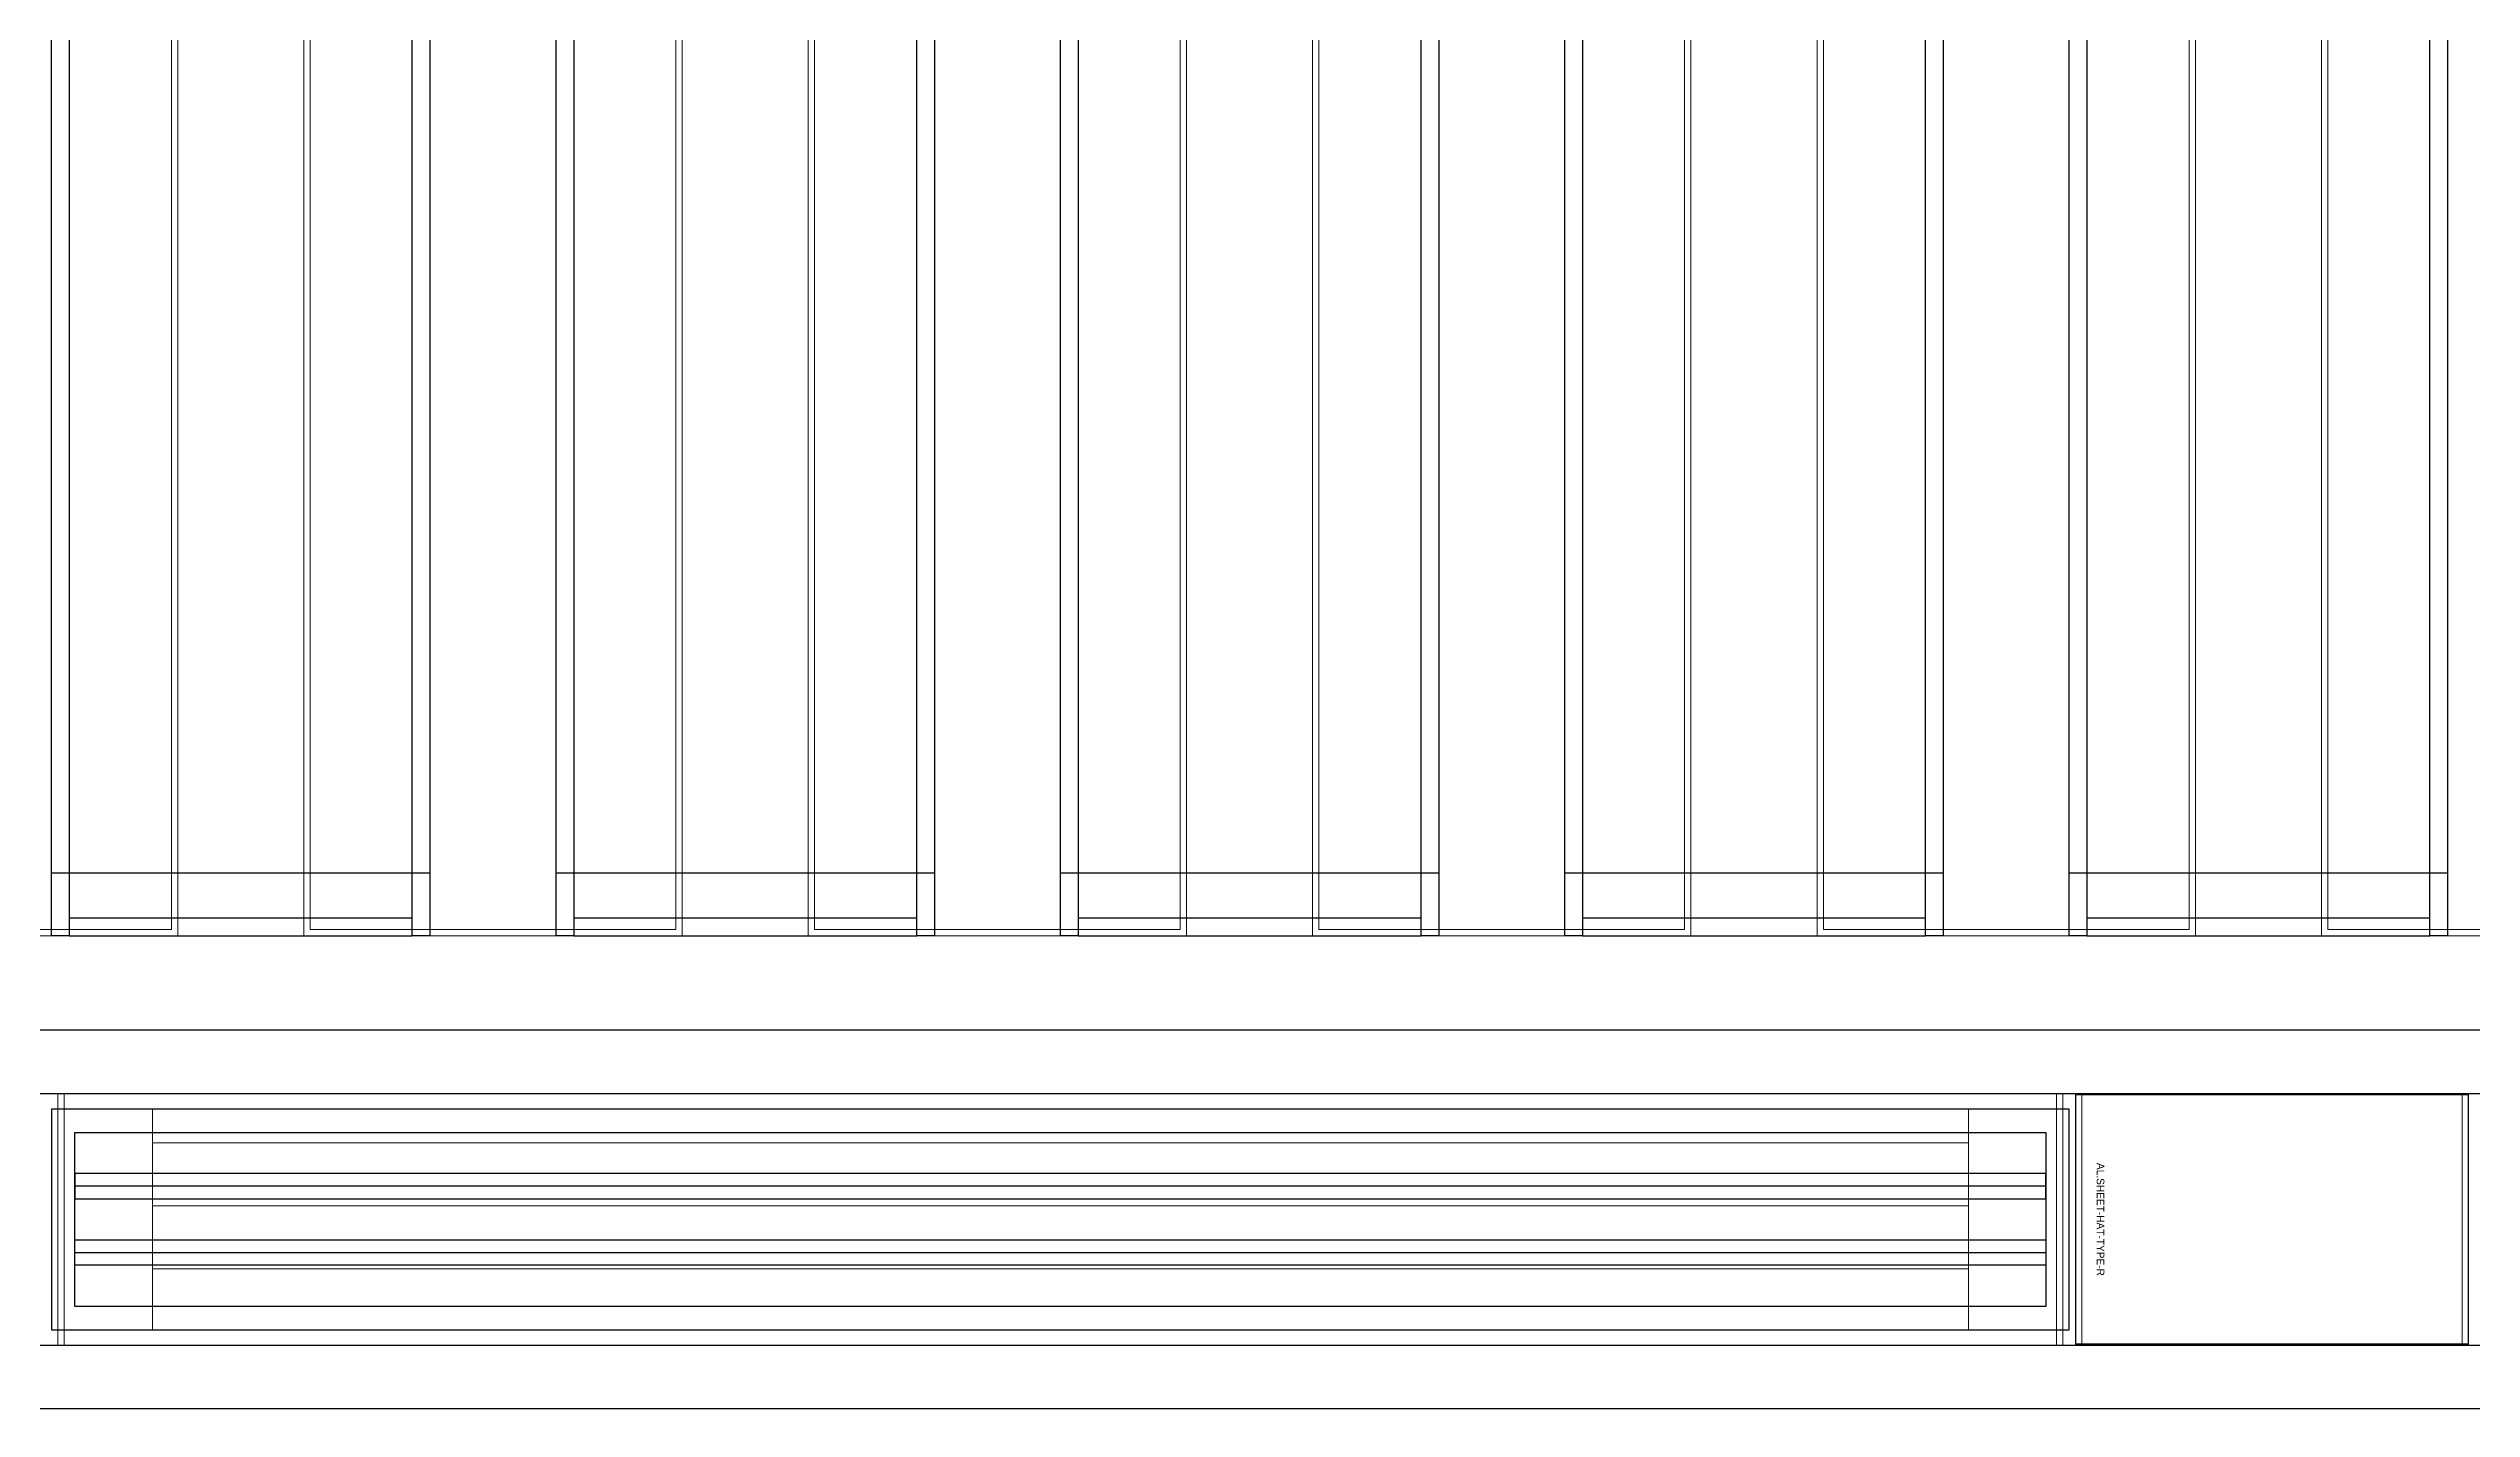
# Model space of a CAD drawing. Header units: millimetres. Extents: x 813027 to 1148939, y -931049 to -10.
# Drawn here: x 1013588 to 1015509, y -109935 to -108856 of the extents above; entities that cross this region are included whole.
import ezdxf
from ezdxf.enums import TextEntityAlignment as Align

# ---------------------------------------------------------------- set-up
doc = ezdxf.new("R2010")
doc.units = ezdxf.units.MM
for name, color, linetype in [('000 - WIPEOUT', 250, 'Continuous'), ('001 - ASCESSORIES', 1, 'Continuous'), ('A04_TUBE SERIES', 2, 'Continuous'), ('A11_ALU.SOLID SHEET', 7, 'Continuous')]:
    doc.layers.add(name, color=color, linetype=linetype)
doc.layers.add('A-GLAZ-CURT', color=2, linetype='Continuous', lineweight=9)

# ---------------------------------------------------------------- blocks, each defined once
blk = doc.blocks.new('DPA_CP_Metal Ceiling Panel - Horizontal with Gap-20308794-4160 - LOWER PLATFORM LEVEL - REFLECTED CEILING GENERAL PLAN')
at = {"layer": 'A-GLAZ-CURT'}
for p, q in [((910201.3, -109924.3), (910201.3, -109649.3)), ((910201.3, -109649.3), (910512.8, -109649.3)), ((910201.3, -109924.3), (910201.3, -109649.3)), ((910201.3, -109649.3), (910512.8, -109649.3)), ((910512.8, -109649.3), (910201.3, -109649.3)), ((910201.3, -109649.3), (910201.3, -109924.3)), ((910512.8, -109649.3), (910201.3, -109649.3)), ((910201.3, -109649.3), (910201.3, -109924.3)), ((910201.3, -109924.3), (910201.3, -109649.3)), ((910201.3, -109649.3), (910512.8, -109649.3)), ((910206.3, -109919.3), (910206.3, -109654.3)), ((910206.3, -109654.3), (910507.8, -109654.3)), ((910507.8, -109654.3), (910507.8, -109919.3)), ((910512.8, -109924.3), (910512.8, -109649.3)), ((910512.8, -109649.3), (910512.8, -109924.3)), ((910512.8, -109924.3), (910512.8, -109649.3)), ((910512.8, -109924.3), (910512.8, -109649.3)), ((910512.8, -109649.3), (910512.8, -109924.3)), ((910201.3, -109924.3), (910512.8, -109924.3)), ((910512.8, -109924.3), (910201.3, -109924.3)), ((910201.3, -109924.3), (910512.8, -109924.3)), ((910201.3, -109924.3), (910512.8, -109924.3)), ((910512.8, -109924.3), (910201.3, -109924.3)), ((910206.3, -109919.3), (910507.8, -109919.3))]:
    blk.add_line(p, q, dxfattribs=at)
blk = doc.blocks.new('DPA_CP_Metal Ceiling Air Supply - Linear Diffuser Air Supply-14762131-4160 - LOWER PLATFORM LEVEL - REFLECTED CEILING GENERAL PLAN')
at = {"layer": 'A-GLAZ-CURT'}
h = blk.add_hatch(dxfattribs=at)
h.set_pattern_fill('FP_13', color=256, style=0, pattern_type=2)
h.set_pattern_definition([(180, (909396.33, -109824.28), (6e-15, 50), [])])
h.paths.add_polyline_path([(908676.3, -109874.3), (910116.3, -109874.3), (910116.3, -109699.3), (908676.3, -109699.3)])
for p, q in [((908601.3, -109924.3), (908601.3, -109649.3)), ((908601.3, -109649.3), (910191.3, -109649.3)), ((908601.3, -109924.3), (908601.3, -109649.3)), ((908601.3, -109649.3), (910191.3, -109649.3)), ((910191.3, -109649.3), (908601.3, -109649.3)), ((908601.3, -109649.3), (908601.3, -109924.3)), ((910191.3, -109649.3), (908601.3, -109649.3)), ((908601.3, -109649.3), (908601.3, -109924.3)), ((908601.3, -109924.3), (908601.3, -109649.3)), ((908601.3, -109649.3), (910191.3, -109649.3)), ((908606.3, -109919.3), (908606.3, -109654.3)), ((908606.3, -109654.3), (910186.3, -109654.3)), ((910186.3, -109654.3), (910186.3, -109919.3)), ((910191.3, -109924.3), (910191.3, -109649.3)), ((910191.3, -109649.3), (910191.3, -109924.3)), ((910191.3, -109924.3), (910191.3, -109649.3)), ((910191.3, -109924.3), (910191.3, -109649.3)), ((910191.3, -109649.3), (910191.3, -109924.3)), ((910116.3, -109699.3), (908676.3, -109699.3)), ((908676.3, -109699.3), (908676.3, -109874.3)), ((908676.3, -109874.3), (908676.3, -109699.3)), ((908676.3, -109699.3), (910116.3, -109699.3)), ((908676.3, -109874.3), (908676.3, -109699.3)), ((908676.3, -109699.3), (910116.3, -109699.3)), ((910116.3, -109699.3), (908676.3, -109699.3)), ((908676.3, -109699.3), (908676.3, -109874.3)), ((910116.3, -109874.3), (910116.3, -109699.3)), ((910116.3, -109699.3), (910116.3, -109874.3)), ((910116.3, -109699.3), (910116.3, -109874.3)), ((910116.3, -109874.3), (910116.3, -109699.3)), ((908676.3, -109874.3), (910116.3, -109874.3)), ((910116.3, -109874.3), (908676.3, -109874.3)), ((910116.3, -109874.3), (908676.3, -109874.3)), ((908676.3, -109874.3), (910116.3, -109874.3)), ((908601.3, -109924.3), (910191.3, -109924.3)), ((910191.3, -109924.3), (908601.3, -109924.3)), ((908601.3, -109924.3), (910191.3, -109924.3)), ((908601.3, -109924.3), (910191.3, -109924.3)), ((910191.3, -109924.3), (908601.3, -109924.3)), ((908606.3, -109919.3), (910186.3, -109919.3))]:
    blk.add_line(p, q, dxfattribs=at)
blk = doc.blocks.new('DPA_CP_Metal Ceiling Panel - Vertical Panel with Gap-23421707-4160 - LOWER PLATFORM LEVEL - REFLECTED CEILING GENERAL PLAN')
at = {"layer": 'A-GLAZ-CURT'}
for p, q in [((1005396.3, -109561.8), (1005396.3, -107941.8)), ((1005396.3, -107941.8), (1005696.3, -107941.8)), ((1005396.3, -109561.8), (1005396.3, -107941.8)), ((1005396.3, -107941.8), (1005696.3, -107941.8)), ((1005696.3, -107941.8), (1005396.3, -107941.8)), ((1005396.3, -107941.8), (1005396.3, -109561.8)), ((1005696.3, -107941.8), (1005396.3, -107941.8)), ((1005396.3, -107941.8), (1005396.3, -109561.8)), ((1005396.3, -109561.8), (1005396.3, -107941.8)), ((1005396.3, -107941.8), (1005696.3, -107941.8)), ((1005401.3, -109556.8), (1005401.3, -107946.8)), ((1005401.3, -107946.8), (1005691.3, -107946.8)), ((1005691.3, -107946.8), (1005691.3, -109556.8)), ((1005696.3, -109561.8), (1005696.3, -107941.8)), ((1005696.3, -107941.8), (1005696.3, -109561.8)), ((1005696.3, -109561.8), (1005696.3, -107941.8)), ((1005696.3, -109561.8), (1005696.3, -107941.8)), ((1005696.3, -107941.8), (1005696.3, -109561.8)), ((1005396.3, -109561.8), (1005696.3, -109561.8)), ((1005696.3, -109561.8), (1005396.3, -109561.8)), ((1005396.3, -109561.8), (1005696.3, -109561.8)), ((1005396.3, -109561.8), (1005696.3, -109561.8)), ((1005696.3, -109561.8), (1005396.3, -109561.8)), ((1005401.3, -109556.8), (1005691.3, -109556.8))]:
    blk.add_line(p, q, dxfattribs=at)
blk = doc.blocks.new('C-2-PP21-AR-4160-01-B_20250829-084021_EXCL')
at = {"layer": 'A-GLAZ-CURT'}
for name, p in [('DPA_CP_Metal Ceiling Panel - Vertical Panel with Gap-23421707-4160 - LOWER PLATFORM LEVEL - REFLECTED CEILING GENERAL PLAN', (-1039096.3, 105341.8)), ('DPA_CP_Metal Ceiling Panel - Vertical Panel with Gap-23421707-4160 - LOWER PLATFORM LEVEL - REFLECTED CEILING GENERAL PLAN', (-1038696.3, 105341.8)), ('DPA_CP_Metal Ceiling Panel - Vertical Panel with Gap-23421707-4160 - LOWER PLATFORM LEVEL - REFLECTED CEILING GENERAL PLAN', (-1038296.3, 105341.8)), ('DPA_CP_Metal Ceiling Panel - Vertical Panel with Gap-23421707-4160 - LOWER PLATFORM LEVEL - REFLECTED CEILING GENERAL PLAN', (-1037896.3, 105341.8)), ('DPA_CP_Metal Ceiling Panel - Vertical Panel with Gap-23421707-4160 - LOWER PLATFORM LEVEL - REFLECTED CEILING GENERAL PLAN', (-1037496.3, 105341.8)), ('DPA_CP_Metal Ceiling Panel - Vertical Panel with Gap-23421707-4160 - LOWER PLATFORM LEVEL - REFLECTED CEILING GENERAL PLAN', (-1037096.3, 105341.8)), ('DPA_CP_Metal Ceiling Air Supply - Linear Diffuser Air Supply-14762131-4160 - LOWER PLATFORM LEVEL - REFLECTED CEILING GENERAL PLAN', (-942096.3, 105341.8)), ('DPA_CP_Metal Ceiling Panel - Horizontal with Gap-20308794-4160 - LOWER PLATFORM LEVEL - REFLECTED CEILING GENERAL PLAN', (-942096.3, 105341.8))]:
    blk.add_blockref(name, p, dxfattribs=at)
blk = doc.blocks.new('*U497')
blk.add_attdef('EXTR.OVL-LENGTH_', (-25, -59.1), '', height=5)
blk.add_wipeout([(-25, 0), (25, 0), (25, 12190), (-25, 12190)]).dxf.layer = '000 - WIPEOUT'
at = {"layer": 'A04_TUBE SERIES', "color": 0}
blk.add_lwpolyline([(-25, 0), (25, 0), (25, 12190), (-25, 12190)], close=True, dxfattribs=at)
blk = doc.blocks.new('*U519')
blk.add_attdef('EXTR.OVL-LENGTH_', (-25, -59.1), '', height=5)
blk.add_wipeout([(-25, 0), (25, 0), (25, 12190), (-25, 12190)]).dxf.layer = '000 - WIPEOUT'
at = {"layer": 'A04_TUBE SERIES', "color": 0}
blk.add_lwpolyline([(-25, 0), (25, 0), (25, 12190), (-25, 12190)], close=True, dxfattribs=at)
blk = doc.blocks.new('*U484')
at = {"layer": '001 - ASCESSORIES', "color": 0, "linetype": 'ByBlock'}
blk.add_lwpolyline([(800, 87.5), (-800, 87.5), (-800, -87.5), (800, -87.5)], close=True, dxfattribs=at)
at = {"layer": '001 - ASCESSORIES', "linetype": 'ByBlock'}
for points in [[(-781.5, 69), (781.5, 69), (781.5, -69), (-781.5, -69)], [(781.5, 36.3), (-781.5, 36.3), (-781.5, 16.3), (781.5, 16.3)], [(-781.5, -16.3), (781.5, -16.3), (781.5, -36.3), (-781.5, -36.3)]]:
    blk.add_lwpolyline(points, close=True, dxfattribs=at)
for points in [[(781.5, 26.3), (-781.5, 26.3)], [(-781.5, -26.3), (781.5, -26.3)]]:
    blk.add_lwpolyline(points, dxfattribs=at)
blk = doc.blocks.new('*U488')
at = {"layer": 'A11_ALU.SOLID SHEET', "color": 0}
blk.add_lwpolyline([(311.5, -98.8), (311.5, 98.8), (0, 98.8), (0, -98.8)], close=True, dxfattribs=at)
at = {"layer": 'Defpoints', "color": 250}
blk.add_point((0, 0), dxfattribs=at)
blk.add_text('AL.SHEET-HAT-TYPE-R', height=6, rotation=270, dxfattribs=at).set_placement((15, 0), align=Align.BOTTOM_CENTER)
blk = doc.blocks.new('*U521')
for p, q in [((-762.8, -2350), (-762.8, -2050)), ((-762.8, -2750), (-762.8, -2450)), ((-762.8, -3150), (-762.8, -2850)), ((-762.8, -3550), (-762.8, -3250)), ((-762.8, -3950), (-762.8, -3650))]:
    blk.add_line(p, q)
at = {"layer": 'A11_ALU.SOLID SHEET', "color": 0}
for points in [[(-812.5, -2050), (812.5, -2050), (812.5, -2064), (-812.5, -2064)], [(-812.5, -2336), (-798.5, -2336), (-798.5, -2064), (-812.5, -2064)], [(-812.5, -2336), (812.5, -2336), (812.5, -2350), (-812.5, -2350)], [(-812.5, -2450), (812.5, -2450), (812.5, -2464), (-812.5, -2464)], [(-812.5, -2736), (-798.5, -2736), (-798.5, -2464), (-812.5, -2464)], [(-812.5, -2736), (812.5, -2736), (812.5, -2750), (-812.5, -2750)], [(-812.5, -2850), (812.5, -2850), (812.5, -2864), (-812.5, -2864)], [(-812.5, -3136), (-798.5, -3136), (-798.5, -2864), (-812.5, -2864)], [(-812.5, -3136), (812.5, -3136), (812.5, -3150), (-812.5, -3150)], [(-812.5, -3250), (812.5, -3250), (812.5, -3264), (-812.5, -3264)], [(-812.5, -3536), (-798.5, -3536), (-798.5, -3264), (-812.5, -3264)], [(-812.5, -3536), (812.5, -3536), (812.5, -3550), (-812.5, -3550)], [(-812.5, -3650), (812.5, -3650), (812.5, -3664), (-812.5, -3664)], [(-812.5, -3936), (-798.5, -3936), (-798.5, -3664), (-812.5, -3664)], [(-812.5, -3936), (812.5, -3936), (812.5, -3950), (-812.5, -3950)]]:
    blk.add_lwpolyline(points, close=True, dxfattribs=at)
blk = doc.blocks.new('C-2-PP21-AR-4160-01-B_20250829-084416_NEWCL')
at = {"rotation": 90}
blk.add_blockref('*U521', (-35550, -3407.5), dxfattribs=at)
for name, p in [('*U484', (-32700, -4445)), ('*U488', (-31895, -4445))]:
    blk.add_blockref(name, p)
at = {"rotation": 270}
for name, p in [('*U497', (-41640, -4320)), ('*U519', (-41640, -4570))]:
    blk.add_blockref(name, p, dxfattribs=at)

msp = doc.modelspace()

# ---------------------------------------------------------------- block references
msp.add_blockref('C-2-PP21-AR-4160-01-B_20250829-084021_EXCL', (1047090, -105340))

# ---------------------------------------------------------------- next in the draw order: block references
msp.add_blockref('C-2-PP21-AR-4160-01-B_20250829-084416_NEWCL', (1047090, -105340))

doc.saveas('drawing.dxf')
